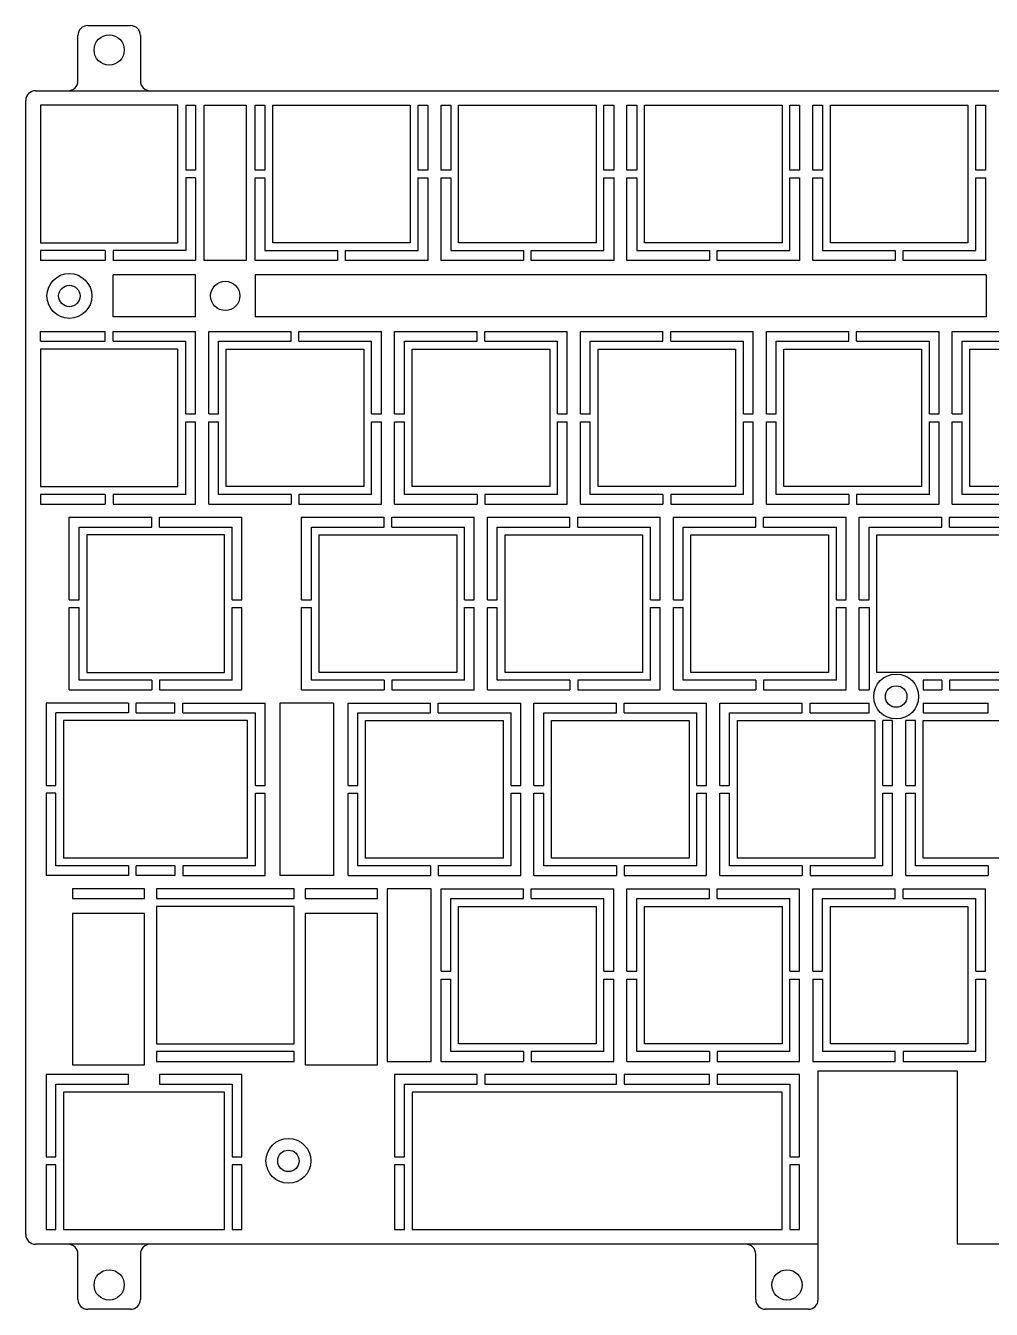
# Model space of a CAD drawing. Header units: millimetres. Extents: x 71 to 420, y 126 to 257.
# Drawn here: x 71 to 170, y 125.7 to 257.4 of the extents above; entities that cross this region are included whole.
import ezdxf

# ---------------------------------------------------------------- set-up
doc = ezdxf.new("R2010")
doc.units = ezdxf.units.MM
doc.header["$LTSCALE"] = 23.1
doc.layers.get('0').update_dxf_attribs({"linetype": 'CONTINUOUS'})

msp = doc.modelspace()

# ---------------------------------------------------------------- linework, layer by layer
at = {"color": 7, "linetype": 'Continuous'}
for p, q in [((77.36, 257.39), (81.76, 257.39)), ((76.36, 251.72), (76.36, 256.39)), ((82.76, 256.39), (82.76, 251.72)), ((72.01, 250.72), (418.36, 250.72)), ((71.01, 133.42), (71.01, 249.72)), ((72.51, 249.22), (72.51, 235.12)), ((86.61, 249.22), (72.51, 249.22)), ((86.61, 235.12), (86.61, 249.22)), ((87.41, 249.22), (87.41, 242.57)), ((87.41, 249.22), (88.41, 249.22)), ((88.41, 249.22), (88.41, 242.57)), ((89.31, 233.32), (89.31, 249.22)), ((89.31, 249.22), (93.61, 249.22)), ((93.61, 249.22), (93.61, 233.32)), ((94.52, 242.57), (94.52, 249.22)), ((94.52, 249.22), (95.52, 249.22)), ((95.52, 249.22), (95.52, 242.57)), ((96.32, 235.12), (96.32, 249.22)), ((96.32, 249.22), (110.42, 249.22)), ((110.42, 249.22), (110.42, 235.12)), ((111.22, 242.57), (111.22, 249.22)), ((111.22, 249.22), (112.22, 249.22)), ((112.22, 249.22), (112.22, 242.57)), ((113.57, 242.57), (113.57, 249.22)), ((113.57, 249.22), (114.57, 249.22)), ((114.57, 249.22), (114.57, 242.57)), ((115.37, 235.12), (115.37, 249.22)), ((115.37, 249.22), (129.47, 249.22)), ((129.47, 249.22), (129.47, 235.12)), ((130.27, 242.57), (130.27, 249.22)), ((130.27, 249.22), (131.27, 249.22)), ((131.27, 249.22), (131.27, 242.57)), ((132.62, 242.57), (132.62, 249.22)), ((132.62, 249.22), (133.62, 249.22)), ((133.62, 249.22), (133.62, 242.57)), ((134.42, 235.12), (134.42, 249.22)), ((134.42, 249.22), (148.52, 249.22)), ((148.52, 249.22), (148.52, 235.12)), ((149.32, 242.57), (149.32, 249.22)), ((149.32, 249.22), (150.32, 249.22)), ((150.32, 249.22), (150.32, 242.57)), ((151.67, 242.57), (151.67, 249.22)), ((151.67, 249.22), (152.67, 249.22)), ((152.67, 249.22), (152.67, 242.57)), ((153.47, 235.12), (153.47, 249.22)), ((153.47, 249.22), (167.57, 249.22)), ((167.57, 249.22), (167.57, 235.12)), ((168.37, 242.57), (168.37, 249.22)), ((168.37, 249.22), (169.37, 249.22)), ((169.37, 249.22), (169.37, 242.57)), ((88.41, 242.57), (87.41, 242.57)), ((95.52, 242.57), (94.52, 242.57)), ((112.22, 242.57), (111.22, 242.57)), ((114.57, 242.57), (113.57, 242.57)), ((131.27, 242.57), (130.27, 242.57)), ((133.62, 242.57), (132.62, 242.57)), ((150.32, 242.57), (149.32, 242.57)), ((152.67, 242.57), (151.67, 242.57)), ((169.37, 242.57), (168.37, 242.57)), ((87.41, 241.77), (87.41, 234.32)), ((88.41, 241.77), (87.41, 241.77)), ((88.41, 241.77), (88.41, 233.32)), ((94.52, 233.32), (94.52, 241.77)), ((94.52, 241.77), (95.52, 241.77)), ((95.52, 241.77), (95.52, 234.32)), ((111.22, 234.32), (111.22, 241.77)), ((111.22, 241.77), (112.22, 241.77)), ((112.22, 241.77), (112.22, 233.32)), ((113.57, 233.32), (113.57, 241.77)), ((113.57, 241.77), (114.57, 241.77)), ((114.57, 241.77), (114.57, 234.32)), ((130.27, 234.32), (130.27, 241.77)), ((130.27, 241.77), (131.27, 241.77)), ((131.27, 241.77), (131.27, 233.32)), ((132.62, 233.32), (132.62, 241.77)), ((132.62, 241.77), (133.62, 241.77)), ((133.62, 241.77), (133.62, 234.32)), ((149.32, 234.32), (149.32, 241.77)), ((149.32, 241.77), (150.32, 241.77)), ((150.32, 241.77), (150.32, 233.32)), ((151.67, 233.32), (151.67, 241.77)), ((151.67, 241.77), (152.67, 241.77)), ((152.67, 241.77), (152.67, 234.32)), ((168.37, 234.32), (168.37, 241.77)), ((168.37, 241.77), (169.37, 241.77)), ((169.37, 241.77), (169.37, 233.32)), ((72.51, 235.12), (86.61, 235.12)), ((110.42, 235.12), (96.32, 235.12)), ((129.47, 235.12), (115.37, 235.12)), ((148.52, 235.12), (134.42, 235.12)), ((167.57, 235.12), (153.47, 235.12)), ((72.51, 234.32), (72.51, 233.32)), ((79.16, 234.32), (72.51, 234.32)), ((79.16, 233.32), (72.51, 233.32)), ((79.16, 234.32), (79.16, 233.32)), ((79.96, 234.32), (79.96, 233.32)), ((87.41, 234.32), (79.96, 234.32)), ((88.41, 233.32), (79.96, 233.32)), ((93.61, 233.32), (89.31, 233.32)), ((102.97, 233.32), (94.52, 233.32)), ((95.52, 234.32), (102.97, 234.32)), ((102.97, 234.32), (102.97, 233.32)), ((103.77, 233.32), (103.77, 234.32)), ((103.77, 234.32), (111.22, 234.32)), ((112.22, 233.32), (103.77, 233.32)), ((122.02, 233.32), (113.57, 233.32)), ((114.57, 234.32), (122.02, 234.32)), ((122.02, 234.32), (122.02, 233.32)), ((122.82, 233.32), (122.82, 234.32)), ((122.82, 234.32), (130.27, 234.32)), ((131.27, 233.32), (122.82, 233.32)), ((141.07, 233.32), (132.62, 233.32)), ((133.62, 234.32), (141.07, 234.32)), ((141.07, 234.32), (141.07, 233.32)), ((141.87, 233.32), (141.87, 234.32)), ((141.87, 234.32), (149.32, 234.32)), ((150.32, 233.32), (141.87, 233.32)), ((160.12, 233.32), (151.67, 233.32)), ((152.67, 234.32), (160.12, 234.32)), ((160.12, 234.32), (160.12, 233.32)), ((160.92, 233.32), (160.92, 234.32)), ((160.92, 234.32), (168.37, 234.32)), ((169.37, 233.32), (160.92, 233.32)), ((79.96, 227.52), (79.96, 231.82)), ((88.41, 231.82), (79.96, 231.82)), ((88.41, 227.52), (88.41, 231.82)), ((94.52, 231.82), (94.52, 227.52)), ((169.43, 231.82), (94.52, 231.82)), ((169.43, 231.82), (169.43, 227.52)), ((88.41, 227.52), (79.96, 227.52)), ((169.43, 227.52), (94.52, 227.52)), ((72.51, 225.02), (72.51, 226.02)), ((72.51, 226.02), (79.16, 226.02)), ((79.16, 225.02), (79.16, 226.02)), ((79.96, 225.02), (79.96, 226.02)), ((79.96, 226.02), (88.41, 226.02)), ((88.41, 217.57), (88.41, 226.02)), ((89.76, 217.57), (89.76, 226.02)), ((89.76, 226.02), (98.21, 226.02)), ((98.21, 225.02), (98.21, 226.02)), ((99.01, 225.02), (99.01, 226.02)), ((99.01, 226.02), (107.46, 226.02)), ((107.46, 217.57), (107.46, 226.02)), ((108.81, 217.57), (108.81, 226.02)), ((108.81, 226.02), (117.26, 226.02)), ((117.26, 225.02), (117.26, 226.02)), ((118.06, 225.02), (118.06, 226.02)), ((118.06, 226.02), (126.51, 226.02)), ((126.51, 217.57), (126.51, 226.02)), ((127.86, 217.57), (127.86, 226.02)), ((127.86, 226.02), (136.31, 226.02)), ((136.31, 225.02), (136.31, 226.02)), ((137.11, 225.02), (137.11, 226.02)), ((137.11, 226.02), (145.56, 226.02)), ((145.56, 217.57), (145.56, 226.02)), ((146.91, 217.57), (146.91, 226.02)), ((146.91, 226.02), (155.36, 226.02)), ((155.36, 225.02), (155.36, 226.02)), ((156.16, 225.02), (156.16, 226.02)), ((156.16, 226.02), (164.61, 226.02)), ((164.61, 217.57), (164.61, 226.02)), ((165.96, 217.57), (165.96, 226.02)), ((165.96, 226.02), (174.41, 226.02)), ((72.51, 225.02), (79.16, 225.02)), ((72.51, 224.22), (72.51, 210.12)), ((86.61, 224.22), (72.51, 224.22)), ((79.96, 225.02), (87.41, 225.02)), ((86.61, 210.12), (86.61, 224.22)), ((87.41, 217.57), (87.41, 225.02)), ((90.76, 217.57), (90.76, 225.02)), ((90.76, 225.02), (98.21, 225.02)), ((91.56, 210.12), (91.56, 224.22)), ((91.56, 224.22), (105.66, 224.22)), ((99.01, 225.02), (106.46, 225.02)), ((105.66, 224.22), (105.66, 210.12)), ((106.46, 217.57), (106.46, 225.02)), ((109.81, 217.57), (109.81, 225.02)), ((109.81, 225.02), (117.26, 225.02)), ((110.61, 210.12), (110.61, 224.22)), ((110.61, 224.22), (124.71, 224.22)), ((118.06, 225.02), (125.51, 225.02)), ((124.71, 224.22), (124.71, 210.12)), ((125.51, 217.57), (125.51, 225.02)), ((128.86, 217.57), (128.86, 225.02)), ((128.86, 225.02), (136.31, 225.02)), ((129.66, 210.12), (129.66, 224.22)), ((129.66, 224.22), (143.76, 224.22)), ((137.11, 225.02), (144.56, 225.02)), ((143.76, 224.22), (143.76, 210.12)), ((144.56, 217.57), (144.56, 225.02)), ((147.91, 217.57), (147.91, 225.02)), ((147.91, 225.02), (155.36, 225.02)), ((148.71, 210.12), (148.71, 224.22)), ((148.71, 224.22), (162.81, 224.22)), ((156.16, 225.02), (163.61, 225.02)), ((162.81, 224.22), (162.81, 210.12)), ((163.61, 217.57), (163.61, 225.02)), ((166.96, 217.57), (166.96, 225.02)), ((166.96, 225.02), (174.41, 225.02)), ((167.76, 210.12), (167.76, 224.22)), ((167.76, 224.22), (181.86, 224.22)), ((87.41, 217.57), (88.41, 217.57)), ((89.76, 217.57), (90.76, 217.57)), ((106.46, 217.57), (107.46, 217.57)), ((108.81, 217.57), (109.81, 217.57)), ((125.51, 217.57), (126.51, 217.57)), ((127.86, 217.57), (128.86, 217.57)), ((144.56, 217.57), (145.56, 217.57)), ((146.91, 217.57), (147.91, 217.57)), ((163.61, 217.57), (164.61, 217.57)), ((165.96, 217.57), (166.96, 217.57)), ((87.41, 209.32), (87.41, 216.77)), ((87.41, 216.77), (88.41, 216.77)), ((88.41, 208.32), (88.41, 216.77)), ((89.76, 208.32), (89.76, 216.77)), ((89.76, 216.77), (90.76, 216.77)), ((90.76, 209.32), (90.76, 216.77)), ((106.46, 209.32), (106.46, 216.77)), ((106.46, 216.77), (107.46, 216.77)), ((107.46, 208.32), (107.46, 216.77)), ((108.81, 208.32), (108.81, 216.77)), ((108.81, 216.77), (109.81, 216.77)), ((109.81, 209.32), (109.81, 216.77)), ((125.51, 209.32), (125.51, 216.77)), ((125.51, 216.77), (126.51, 216.77)), ((126.51, 208.32), (126.51, 216.77)), ((127.86, 208.32), (127.86, 216.77)), ((127.86, 216.77), (128.86, 216.77)), ((128.86, 209.32), (128.86, 216.77)), ((144.56, 209.32), (144.56, 216.77)), ((144.56, 216.77), (145.56, 216.77)), ((145.56, 208.32), (145.56, 216.77)), ((146.91, 208.32), (146.91, 216.77)), ((146.91, 216.77), (147.91, 216.77)), ((147.91, 209.32), (147.91, 216.77)), ((163.61, 209.32), (163.61, 216.77)), ((163.61, 216.77), (164.61, 216.77)), ((164.61, 208.32), (164.61, 216.77)), ((165.96, 208.32), (165.96, 216.77)), ((165.96, 216.77), (166.96, 216.77)), ((166.96, 209.32), (166.96, 216.77)), ((72.51, 210.12), (86.61, 210.12)), ((72.51, 209.32), (72.51, 208.32)), ((79.16, 209.32), (72.51, 209.32)), ((79.16, 209.32), (79.16, 208.32)), ((79.96, 209.32), (79.96, 208.32)), ((87.41, 209.32), (79.96, 209.32)), ((98.21, 209.32), (90.76, 209.32)), ((105.66, 210.12), (91.56, 210.12)), ((98.21, 209.32), (98.21, 208.32)), ((99.01, 209.32), (99.01, 208.32)), ((106.46, 209.32), (99.01, 209.32)), ((117.26, 209.32), (109.81, 209.32)), ((124.71, 210.12), (110.61, 210.12)), ((117.26, 209.32), (117.26, 208.32)), ((118.06, 209.32), (118.06, 208.32)), ((125.51, 209.32), (118.06, 209.32)), ((136.31, 209.32), (128.86, 209.32)), ((143.76, 210.12), (129.66, 210.12)), ((136.31, 209.32), (136.31, 208.32)), ((137.11, 209.32), (137.11, 208.32)), ((144.56, 209.32), (137.11, 209.32)), ((155.36, 209.32), (147.91, 209.32)), ((162.81, 210.12), (148.71, 210.12)), ((155.36, 209.32), (155.36, 208.32)), ((156.16, 209.32), (156.16, 208.32)), ((163.61, 209.32), (156.16, 209.32)), ((174.41, 209.32), (166.96, 209.32)), ((181.86, 210.12), (167.76, 210.12)), ((72.51, 208.32), (79.16, 208.32)), ((79.96, 208.32), (88.41, 208.32)), ((89.76, 208.32), (98.21, 208.32)), ((99.01, 208.32), (107.46, 208.32)), ((108.81, 208.32), (117.26, 208.32)), ((118.06, 208.32), (126.51, 208.32)), ((127.86, 208.32), (136.31, 208.32)), ((137.11, 208.32), (145.56, 208.32)), ((146.91, 208.32), (155.36, 208.32)), ((156.16, 208.32), (164.61, 208.32)), ((165.96, 208.32), (174.41, 208.32)), ((75.47, 198.52), (75.47, 206.97)), ((75.47, 206.97), (83.92, 206.97)), ((83.92, 205.97), (83.92, 206.97)), ((84.72, 205.97), (84.72, 206.97)), ((84.72, 206.97), (93.17, 206.97)), ((93.17, 198.52), (93.17, 206.97)), ((99.28, 198.52), (99.28, 206.97)), ((99.28, 206.97), (107.73, 206.97)), ((107.73, 205.97), (107.73, 206.97)), ((108.53, 205.97), (108.53, 206.97)), ((108.53, 206.97), (116.98, 206.97)), ((116.98, 198.52), (116.98, 206.97)), ((118.33, 198.52), (118.33, 206.97)), ((118.33, 206.97), (126.78, 206.97)), ((126.78, 205.97), (126.78, 206.97)), ((127.58, 205.97), (127.58, 206.97)), ((127.58, 206.97), (136.03, 206.97)), ((136.03, 198.52), (136.03, 206.97)), ((137.38, 198.52), (137.38, 206.97)), ((137.38, 206.97), (145.83, 206.97)), ((145.83, 205.97), (145.83, 206.97)), ((146.63, 205.97), (146.63, 206.97)), ((146.63, 206.97), (155.08, 206.97)), ((155.08, 198.52), (155.08, 206.97)), ((156.43, 198.52), (156.43, 206.97)), ((156.43, 206.97), (164.88, 206.97)), ((164.88, 205.97), (164.88, 206.97)), ((165.68, 205.97), (165.68, 206.97)), ((165.68, 206.97), (174.13, 206.97)), ((76.47, 198.52), (76.47, 205.97)), ((76.47, 205.97), (83.92, 205.97)), ((84.72, 205.97), (92.17, 205.97)), ((92.17, 198.52), (92.17, 205.97)), ((100.28, 198.52), (100.28, 205.97)), ((100.28, 205.97), (107.73, 205.97)), ((108.53, 205.97), (115.98, 205.97)), ((115.98, 198.52), (115.98, 205.97)), ((119.33, 198.52), (119.33, 205.97)), ((119.33, 205.97), (126.78, 205.97)), ((127.58, 205.97), (135.03, 205.97)), ((135.03, 198.52), (135.03, 205.97)), ((138.38, 198.52), (138.38, 205.97)), ((138.38, 205.97), (145.83, 205.97)), ((146.63, 205.97), (154.08, 205.97)), ((154.08, 198.52), (154.08, 205.97)), ((157.43, 198.52), (157.43, 205.97)), ((157.43, 205.97), (164.88, 205.97)), ((165.68, 205.97), (173.13, 205.97)), ((77.27, 205.17), (77.27, 191.07)), ((91.37, 205.17), (77.27, 205.17)), ((91.37, 191.07), (91.37, 205.17)), ((101.08, 191.07), (101.08, 205.17)), ((101.08, 205.17), (115.18, 205.17)), ((115.18, 205.17), (115.18, 191.07)), ((120.13, 191.07), (120.13, 205.17)), ((120.13, 205.17), (134.23, 205.17)), ((134.23, 205.17), (134.23, 191.07)), ((139.18, 191.07), (139.18, 205.17)), ((139.18, 205.17), (153.28, 205.17)), ((153.28, 205.17), (153.28, 191.07)), ((158.23, 191.07), (158.23, 205.17)), ((158.23, 205.17), (172.33, 205.17)), ((75.47, 198.52), (76.47, 198.52)), ((75.47, 189.27), (75.47, 197.72)), ((75.47, 197.72), (76.47, 197.72)), ((76.47, 190.27), (76.47, 197.72)), ((92.17, 198.52), (93.17, 198.52)), ((92.17, 190.27), (92.17, 197.72)), ((92.17, 197.72), (93.17, 197.72)), ((93.17, 189.27), (93.17, 197.72)), ((99.28, 198.52), (100.28, 198.52)), ((99.28, 189.27), (99.28, 197.72)), ((99.28, 197.72), (100.28, 197.72)), ((100.28, 190.27), (100.28, 197.72)), ((115.98, 198.52), (116.98, 198.52)), ((115.98, 190.27), (115.98, 197.72)), ((115.98, 197.72), (116.98, 197.72)), ((116.98, 189.27), (116.98, 197.72)), ((118.33, 198.52), (119.33, 198.52)), ((118.33, 189.27), (118.33, 197.72)), ((118.33, 197.72), (119.33, 197.72)), ((119.33, 190.27), (119.33, 197.72)), ((135.03, 198.52), (136.03, 198.52)), ((135.03, 190.27), (135.03, 197.72)), ((135.03, 197.72), (136.03, 197.72)), ((136.03, 189.27), (136.03, 197.72)), ((137.38, 198.52), (138.38, 198.52)), ((137.38, 189.27), (137.38, 197.72)), ((137.38, 197.72), (138.38, 197.72)), ((138.38, 190.27), (138.38, 197.72)), ((154.08, 198.52), (155.08, 198.52)), ((154.08, 190.27), (154.08, 197.72)), ((154.08, 197.72), (155.08, 197.72)), ((155.08, 189.27), (155.08, 197.72)), ((156.43, 198.52), (157.43, 198.52)), ((156.43, 189.27), (156.43, 197.72)), ((156.43, 197.72), (157.43, 197.72)), ((157.43, 197.72), (157.43, 189.27)), ((77.27, 191.07), (91.37, 191.07)), ((115.18, 191.07), (101.08, 191.07)), ((134.23, 191.07), (120.13, 191.07)), ((153.28, 191.07), (139.18, 191.07)), ((172.33, 191.07), (158.23, 191.07)), ((83.92, 190.27), (76.47, 190.27)), ((83.92, 190.27), (83.92, 189.27)), ((84.72, 190.27), (84.72, 189.27)), ((92.17, 190.27), (84.72, 190.27)), ((107.73, 190.27), (100.28, 190.27)), ((107.73, 190.27), (107.73, 189.27)), ((108.53, 190.27), (108.53, 189.27)), ((115.98, 190.27), (108.53, 190.27)), ((126.78, 190.27), (119.33, 190.27)), ((126.78, 190.27), (126.78, 189.27)), ((127.58, 190.27), (127.58, 189.27)), ((135.03, 190.27), (127.58, 190.27)), ((145.83, 190.27), (138.38, 190.27)), ((145.83, 190.27), (145.83, 189.27)), ((146.63, 190.27), (146.63, 189.27)), ((154.08, 190.27), (146.63, 190.27)), ((162.99, 190.27), (162.99, 189.27)), ((164.88, 190.27), (162.99, 190.27)), ((164.88, 190.27), (164.88, 189.27)), ((165.68, 190.27), (165.68, 189.27)), ((173.13, 190.27), (165.68, 190.27)), ((75.47, 189.27), (83.92, 189.27)), ((84.72, 189.27), (93.17, 189.27)), ((99.28, 189.27), (107.73, 189.27)), ((108.53, 189.27), (116.98, 189.27)), ((118.33, 189.27), (126.78, 189.27)), ((127.58, 189.27), (136.03, 189.27)), ((137.38, 189.27), (145.83, 189.27)), ((146.63, 189.27), (155.08, 189.27)), ((156.43, 189.27), (157.43, 189.27)), ((162.99, 189.27), (164.88, 189.27)), ((165.68, 189.27), (174.13, 189.27)), ((73.09, 187.92), (73.09, 179.47)), ((81.54, 187.92), (73.09, 187.92)), ((81.54, 187.92), (81.54, 186.92)), ((82.34, 186.92), (82.34, 187.92)), ((86.3, 187.92), (82.34, 187.92)), ((86.3, 186.92), (86.3, 187.92)), ((87.1, 186.92), (87.1, 187.92)), ((87.1, 187.92), (95.55, 187.92)), ((95.55, 179.47), (95.55, 187.92)), ((97.05, 187.92), (97.05, 170.22)), ((102.54, 187.92), (97.05, 187.92)), ((102.54, 187.92), (102.54, 170.22)), ((104.04, 179.47), (104.04, 187.92)), ((104.04, 187.92), (112.49, 187.92)), ((112.49, 186.92), (112.49, 187.92)), ((113.29, 186.92), (113.29, 187.92)), ((113.29, 187.92), (121.74, 187.92)), ((121.74, 179.47), (121.74, 187.92)), ((123.09, 179.47), (123.09, 187.92)), ((123.09, 187.92), (131.54, 187.92)), ((131.54, 186.92), (131.54, 187.92)), ((132.34, 186.92), (132.34, 187.92)), ((132.34, 187.92), (140.79, 187.92)), ((140.79, 179.47), (140.79, 187.92)), ((142.14, 179.47), (142.14, 187.92)), ((142.14, 187.92), (150.59, 187.92)), ((150.59, 186.92), (150.59, 187.92)), ((151.39, 186.92), (151.39, 187.92)), ((151.39, 187.92), (157.43, 187.92)), ((157.43, 186.92), (157.43, 187.92)), ((162.99, 187.92), (162.99, 186.92)), ((162.99, 187.92), (169.64, 187.92)), ((169.64, 186.92), (169.64, 187.92)), ((74.09, 179.47), (74.09, 186.92)), ((81.54, 186.92), (74.09, 186.92)), ((74.89, 186.12), (74.89, 172.02)), ((93.75, 186.12), (74.89, 186.12)), ((82.34, 186.92), (86.3, 186.92)), ((87.1, 186.92), (94.55, 186.92)), ((93.75, 172.02), (93.75, 186.12)), ((94.55, 179.47), (94.55, 186.92)), ((105.04, 179.47), (105.04, 186.92)), ((105.04, 186.92), (112.49, 186.92)), ((105.84, 172.02), (105.84, 186.12)), ((105.84, 186.12), (119.94, 186.12)), ((113.29, 186.92), (120.74, 186.92)), ((119.94, 186.12), (119.94, 172.02)), ((120.74, 179.47), (120.74, 186.92)), ((124.09, 179.47), (124.09, 186.92)), ((124.09, 186.92), (131.54, 186.92)), ((124.89, 172.02), (124.89, 186.12)), ((124.89, 186.12), (138.99, 186.12)), ((132.34, 186.92), (139.79, 186.92)), ((138.99, 186.12), (138.99, 172.02)), ((139.79, 179.47), (139.79, 186.92)), ((143.14, 179.47), (143.14, 186.92)), ((143.14, 186.92), (150.59, 186.92)), ((143.94, 172.02), (143.94, 186.12)), ((143.94, 186.12), (158.04, 186.12)), ((151.39, 186.92), (157.43, 186.92)), ((158.04, 186.12), (158.04, 172.02)), ((158.84, 179.47), (158.84, 186.12)), ((159.84, 186.12), (158.84, 186.12)), ((159.84, 179.47), (159.84, 186.12)), ((161.19, 179.47), (161.19, 186.12)), ((162.19, 186.12), (161.19, 186.12)), ((162.19, 179.47), (162.19, 186.12)), ((162.99, 186.92), (169.64, 186.92)), ((162.99, 172.02), (162.99, 186.12)), ((162.99, 186.12), (177.09, 186.12)), ((73.09, 179.47), (74.09, 179.47)), ((94.55, 179.47), (95.55, 179.47)), ((104.04, 179.47), (105.04, 179.47)), ((120.74, 179.47), (121.74, 179.47)), ((123.09, 179.47), (124.09, 179.47)), ((139.79, 179.47), (140.79, 179.47)), ((142.14, 179.47), (143.14, 179.47)), ((158.84, 179.47), (159.84, 179.47)), ((161.19, 179.47), (162.19, 179.47)), ((73.09, 178.67), (73.09, 170.22)), ((74.09, 178.67), (73.09, 178.67)), ((74.09, 171.22), (74.09, 178.67)), ((94.55, 171.22), (94.55, 178.67)), ((94.55, 178.67), (95.55, 178.67)), ((95.55, 170.22), (95.55, 178.67)), ((104.04, 170.22), (104.04, 178.67)), ((104.04, 178.67), (105.04, 178.67)), ((105.04, 171.22), (105.04, 178.67)), ((120.74, 171.22), (120.74, 178.67)), ((120.74, 178.67), (121.74, 178.67)), ((121.74, 170.22), (121.74, 178.67)), ((123.09, 170.22), (123.09, 178.67)), ((123.09, 178.67), (124.09, 178.67)), ((124.09, 171.22), (124.09, 178.67)), ((139.79, 171.22), (139.79, 178.67)), ((139.79, 178.67), (140.79, 178.67)), ((140.79, 170.22), (140.79, 178.67)), ((142.14, 170.22), (142.14, 178.67)), ((142.14, 178.67), (143.14, 178.67)), ((143.14, 171.22), (143.14, 178.67)), ((158.84, 171.22), (158.84, 178.67)), ((158.84, 178.67), (159.84, 178.67)), ((159.84, 170.22), (159.84, 178.67)), ((161.19, 170.22), (161.19, 178.67)), ((161.19, 178.67), (162.19, 178.67)), ((162.19, 171.22), (162.19, 178.67)), ((81.54, 171.22), (74.09, 171.22)), ((93.75, 172.02), (74.89, 172.02)), ((81.54, 171.22), (81.54, 170.22)), ((82.34, 170.22), (82.34, 171.22)), ((86.3, 171.22), (82.34, 171.22)), ((86.3, 171.22), (86.3, 170.22)), ((87.1, 171.22), (87.1, 170.22)), ((94.55, 171.22), (87.1, 171.22)), ((112.49, 171.22), (105.04, 171.22)), ((119.94, 172.02), (105.84, 172.02)), ((112.49, 171.22), (112.49, 170.22)), ((113.29, 171.22), (113.29, 170.22)), ((120.74, 171.22), (113.29, 171.22)), ((131.54, 171.22), (124.09, 171.22)), ((138.99, 172.02), (124.89, 172.02)), ((131.54, 171.22), (131.54, 170.22)), ((132.34, 171.22), (132.34, 170.22)), ((139.79, 171.22), (132.34, 171.22)), ((150.59, 171.22), (143.14, 171.22)), ((158.04, 172.02), (143.94, 172.02)), ((150.59, 171.22), (150.59, 170.22)), ((151.39, 171.22), (151.39, 170.22)), ((158.84, 171.22), (151.39, 171.22)), ((169.64, 171.22), (162.19, 171.22)), ((177.09, 172.02), (162.99, 172.02)), ((169.64, 171.22), (169.64, 170.22)), ((81.54, 170.22), (73.09, 170.22)), ((86.3, 170.22), (82.34, 170.22)), ((87.1, 170.22), (95.55, 170.22)), ((102.54, 170.22), (97.05, 170.22)), ((104.04, 170.22), (112.49, 170.22)), ((113.29, 170.22), (121.74, 170.22)), ((123.09, 170.22), (131.54, 170.22)), ((132.34, 170.22), (140.79, 170.22)), ((142.14, 170.22), (150.59, 170.22)), ((151.39, 170.22), (159.84, 170.22)), ((161.19, 170.22), (169.64, 170.22)), ((75.79, 168.87), (75.79, 167.87)), ((83.19, 168.87), (75.79, 168.87)), ((83.19, 167.87), (83.19, 168.87)), ((84.41, 168.87), (84.41, 167.87)), ((98.51, 168.87), (84.41, 168.87)), ((98.51, 167.87), (98.51, 168.87)), ((99.66, 168.87), (99.66, 167.87)), ((107.06, 168.87), (99.66, 168.87)), ((107.06, 167.87), (107.06, 168.87)), ((108.06, 168.87), (108.06, 151.17)), ((112.57, 168.87), (108.06, 168.87)), ((112.57, 151.17), (112.57, 168.87)), ((113.57, 160.42), (113.57, 168.87)), ((113.57, 168.87), (122.02, 168.87)), ((122.02, 167.87), (122.02, 168.87)), ((122.82, 167.87), (122.82, 168.87)), ((122.82, 168.87), (131.27, 168.87)), ((131.27, 160.42), (131.27, 168.87)), ((132.62, 160.42), (132.62, 168.87)), ((132.62, 168.87), (141.07, 168.87)), ((141.07, 167.87), (141.07, 168.87)), ((141.87, 167.87), (141.87, 168.87)), ((141.87, 168.87), (150.32, 168.87)), ((150.32, 160.42), (150.32, 168.87)), ((151.67, 160.42), (151.67, 168.87)), ((151.67, 168.87), (160.12, 168.87)), ((160.12, 167.87), (160.12, 168.87)), ((160.92, 167.87), (160.92, 168.87)), ((160.92, 168.87), (169.37, 168.87)), ((169.37, 160.42), (169.37, 168.87)), ((75.79, 167.87), (83.19, 167.87)), ((84.41, 167.87), (98.51, 167.87)), ((99.66, 167.87), (107.06, 167.87)), ((114.57, 160.42), (114.57, 167.87)), ((114.57, 167.87), (122.02, 167.87)), ((122.82, 167.87), (130.27, 167.87)), ((130.27, 160.42), (130.27, 167.87)), ((133.62, 160.42), (133.62, 167.87)), ((133.62, 167.87), (141.07, 167.87)), ((141.87, 167.87), (149.32, 167.87)), ((149.32, 160.42), (149.32, 167.87)), ((152.67, 160.42), (152.67, 167.87)), ((152.67, 167.87), (160.12, 167.87)), ((160.92, 167.87), (168.37, 167.87)), ((168.37, 160.42), (168.37, 167.87)), ((75.79, 166.33), (75.79, 150.83)), ((83.19, 166.33), (75.79, 166.33)), ((83.19, 150.83), (83.19, 166.33)), ((84.41, 167.07), (84.41, 152.97)), ((98.51, 167.07), (84.41, 167.07)), ((98.51, 152.97), (98.51, 167.07)), ((99.66, 166.33), (99.66, 150.83)), ((107.06, 166.33), (99.66, 166.33)), ((107.06, 150.83), (107.06, 166.33)), ((115.37, 152.97), (115.37, 167.07)), ((115.37, 167.07), (129.47, 167.07)), ((129.47, 167.07), (129.47, 152.97)), ((134.42, 152.97), (134.42, 167.07)), ((134.42, 167.07), (148.52, 167.07)), ((148.52, 167.07), (148.52, 152.97)), ((153.47, 152.97), (153.47, 167.07)), ((153.47, 167.07), (167.57, 167.07)), ((167.57, 167.07), (167.57, 152.97)), ((113.57, 160.42), (114.57, 160.42)), ((113.57, 151.17), (113.57, 159.62)), ((113.57, 159.62), (114.57, 159.62)), ((114.57, 152.17), (114.57, 159.62)), ((130.27, 160.42), (131.27, 160.42)), ((130.27, 152.17), (130.27, 159.62)), ((130.27, 159.62), (131.27, 159.62)), ((131.27, 151.17), (131.27, 159.62)), ((132.62, 160.42), (133.62, 160.42)), ((132.62, 151.17), (132.62, 159.62)), ((132.62, 159.62), (133.62, 159.62)), ((133.62, 152.17), (133.62, 159.62)), ((149.32, 160.42), (150.32, 160.42)), ((149.32, 152.17), (149.32, 159.62)), ((149.32, 159.62), (150.32, 159.62)), ((150.32, 151.17), (150.32, 159.62)), ((151.67, 160.42), (152.67, 160.42)), ((151.67, 159.62), (151.67, 151.17)), ((151.67, 159.62), (152.67, 159.62)), ((152.67, 159.62), (152.67, 152.17)), ((168.37, 160.42), (169.37, 160.42)), ((168.37, 152.17), (168.37, 159.62)), ((168.37, 159.62), (169.37, 159.62)), ((169.37, 159.62), (169.37, 151.17)), ((84.41, 152.97), (98.51, 152.97)), ((129.47, 152.97), (115.37, 152.97)), ((148.52, 152.97), (134.42, 152.97)), ((167.57, 152.97), (153.47, 152.97)), ((84.41, 152.17), (84.41, 151.17)), ((98.51, 152.17), (84.41, 152.17)), ((98.51, 151.17), (98.51, 152.17)), ((122.02, 152.17), (114.57, 152.17)), ((122.02, 152.17), (122.02, 151.17)), ((122.82, 152.17), (122.82, 151.17)), ((130.27, 152.17), (122.82, 152.17)), ((141.07, 152.17), (133.62, 152.17)), ((141.07, 152.17), (141.07, 151.17)), ((141.87, 152.17), (141.87, 151.17)), ((149.32, 152.17), (141.87, 152.17)), ((160.12, 152.17), (152.67, 152.17)), ((160.12, 151.17), (160.12, 152.17)), ((160.92, 152.17), (160.92, 151.17)), ((168.37, 152.17), (160.92, 152.17)), ((75.79, 150.83), (83.19, 150.83)), ((84.41, 151.17), (98.51, 151.17)), ((99.66, 150.83), (107.06, 150.83)), ((108.06, 151.17), (112.57, 151.17)), ((113.57, 151.17), (122.02, 151.17)), ((122.82, 151.17), (131.27, 151.17)), ((132.62, 151.17), (141.07, 151.17)), ((141.87, 151.17), (150.32, 151.17)), ((151.67, 151.17), (160.12, 151.17)), ((152.22, 126.75), (152.22, 150.22)), ((152.22, 150.22), (166.47, 150.22)), ((160.92, 151.17), (169.37, 151.17)), ((166.47, 150.22), (166.47, 132.42)), ((73.09, 149.82), (73.09, 141.37)), ((81.54, 149.82), (73.09, 149.82)), ((74.09, 141.37), (74.09, 148.82)), ((74.09, 148.82), (81.54, 148.82)), ((81.54, 148.82), (81.54, 149.82)), ((84.72, 149.82), (84.72, 148.82)), ((93.17, 149.82), (84.72, 149.82)), ((84.72, 148.82), (92.17, 148.82)), ((92.17, 148.82), (92.17, 141.37)), ((93.17, 141.37), (93.17, 149.82)), ((108.81, 149.82), (108.81, 141.37)), ((117.26, 149.82), (108.81, 149.82)), ((109.81, 141.37), (109.81, 148.82)), ((109.81, 148.82), (117.26, 148.82)), ((117.26, 148.82), (117.26, 149.82)), ((118.06, 149.82), (118.06, 148.82)), ((131.54, 149.82), (118.06, 149.82)), ((118.06, 148.82), (131.54, 148.82)), ((131.54, 148.82), (131.54, 149.82)), ((132.34, 149.82), (132.34, 148.82)), ((141.07, 149.82), (132.34, 149.82)), ((132.34, 148.82), (141.07, 148.82)), ((141.07, 148.82), (141.07, 149.82)), ((141.87, 149.82), (141.87, 148.82)), ((150.32, 149.82), (141.87, 149.82)), ((141.87, 148.82), (149.32, 148.82)), ((149.32, 148.82), (149.32, 141.37)), ((150.32, 141.37), (150.32, 149.82)), ((74.89, 148.02), (74.89, 133.92)), ((91.37, 148.02), (74.89, 148.02)), ((91.37, 133.92), (91.37, 148.02)), ((110.61, 148.02), (110.61, 133.92)), ((148.52, 148.02), (110.61, 148.02)), ((148.52, 133.92), (148.52, 148.02)), ((73.09, 141.37), (74.09, 141.37)), ((92.17, 141.37), (93.17, 141.37)), ((108.81, 141.37), (109.81, 141.37)), ((149.32, 141.37), (150.32, 141.37)), ((73.09, 140.57), (73.09, 133.92)), ((74.09, 140.57), (73.09, 140.57)), ((74.09, 133.92), (74.09, 140.57)), ((92.17, 140.57), (92.17, 133.92)), ((93.17, 140.57), (92.17, 140.57)), ((93.17, 133.92), (93.17, 140.57)), ((108.81, 140.57), (108.81, 133.92)), ((109.81, 140.57), (108.81, 140.57)), ((109.81, 133.92), (109.81, 140.57)), ((149.32, 140.57), (149.32, 133.92)), ((150.32, 140.57), (149.32, 140.57)), ((150.32, 133.92), (150.32, 140.57)), ((73.09, 133.92), (74.09, 133.92)), ((74.89, 133.92), (91.37, 133.92)), ((92.17, 133.92), (93.17, 133.92)), ((108.81, 133.92), (109.81, 133.92)), ((110.61, 133.92), (148.52, 133.92)), ((149.32, 133.92), (150.32, 133.92)), ((152.22, 132.42), (72.01, 132.42)), ((259.37, 132.42), (166.47, 132.42)), ((76.36, 126.75), (76.36, 131.42)), ((82.76, 131.42), (82.76, 126.75)), ((145.82, 126.75), (145.82, 131.42)), ((81.76, 125.75), (77.36, 125.75)), ((151.22, 125.75), (146.82, 125.75))]:
    msp.add_line(p, q, dxfattribs=at)
for centre, radius in [((79.56, 254.89), 1.55), ((75.48, 229.67), 2.3), ((75.48, 229.67), 1.1), ((91.46, 229.67), 1.5), ((160.21, 188.59), 2.3), ((160.21, 188.59), 1.1), ((97.93, 140.97), 2.3), ((97.93, 140.97), 1.1), ((79.56, 128.25), 1.55), ((149.02, 128.25), 1.55)]:
    msp.add_circle(centre, radius, dxfattribs=at)
for centre, start, end in [((77.36, 256.39), 90, 180), ((81.76, 256.39), 0, 90), ((75.36, 251.72), 270, 0), ((83.76, 251.72), 180, 270), ((72.01, 249.72), 90, 180), ((72.01, 133.42), 180, 270), ((75.36, 131.42), 0, 90), ((83.76, 131.42), 90, 180), ((144.82, 131.42), 0, 90), ((77.36, 126.75), 180, 270), ((81.76, 126.75), 270, 360), ((146.82, 126.75), 180, 270), ((151.22, 126.75), 270, 360)]:
    msp.add_arc(centre, 1, start, end, dxfattribs=at)

doc.saveas('drawing.dxf')
